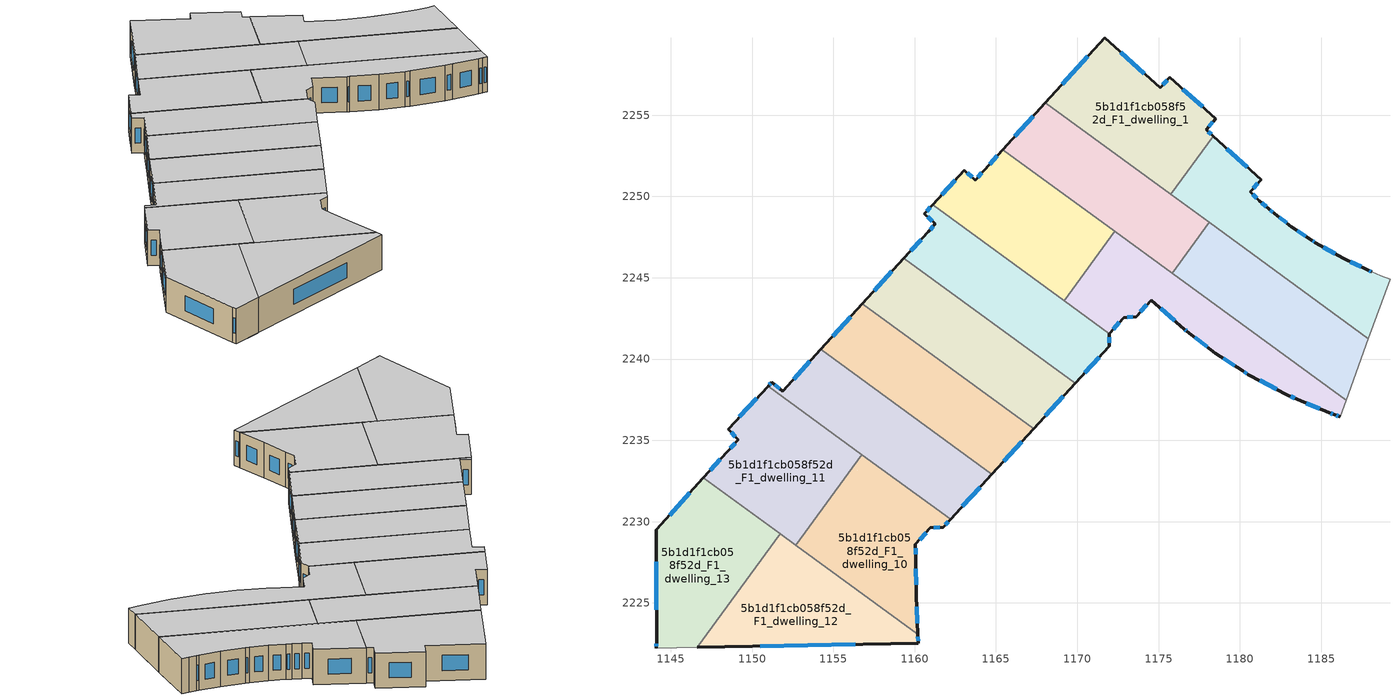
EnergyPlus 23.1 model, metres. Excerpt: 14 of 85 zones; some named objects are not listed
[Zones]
5b1d1f1cb058f52d_F1_dwelling_0
 floor to 5b1d1f1cb058f52d_F0_dwelling_0 (EU_floor_Construction): 1184.65,2247.16 1186.35,2246.2 1187.9,2245.45 1188.11,2245.36 1188.67,2245.13 1189.24,2244.92 1188,2241.51 1175.9,2250.34 1178.36,2253.71 1181.3,2251.03 1180.63,2250.27 1181.2,2249.75 1181.78,2249.23 1182.13,2248.93 1183.17,2248.14 1184.41,2247.31 z3
 floor adiabatic (EU_floor_Construction): 1188,2241.51 1187.9,2241.25 1178.08,2248.42 1178.24,2248.63 z3
 floor to 5b1d1f1cb058f52d_F0_dwelling_3 (EU_floor_Construction): 1178.24,2248.63 1178.08,2248.42 1175.74,2250.12 1175.9,2250.34 z3
 wall outside (EU_wall_Construction): 1188.11,2245.36 1187.9,2245.45 1186.35,2246.2 1184.65,2247.16 1184.41,2247.31 1183.17,2248.14 1182.13,2248.93 1181.78,2249.23 1181.2,2249.75 1180.63,2250.27 1181.3,2251.03 1178.36,2253.71 z3:6
 wall adiabatic (EU_wall_Construction): 1187.9,2241.25 1189.24,2244.92 1188.67,2245.13 1188.11,2245.36 z3:6
 wall to 5b1d1f1cb058f52d_F1_dwelling_1 (EU_wall_Construction): 1178.36,2253.71 1175.74,2250.12 z3:6
 wall to 5b1d1f1cb058f52d_F1_dwelling_2 (EU_wall_Construction): 1178.11,2248.4 1187.9,2241.25 z3:6
 wall to 5b1d1f1cb058f52d_F1_dwelling_3 (EU_wall_Construction): 1175.74,2250.12 1178.11,2248.4 z3:6
 window (EU_Window_Construction): 1181.04,2249.9 1180.79,2250.12 / 1181.61,2249.38 1181.36,2249.6 / 1182.03,2249.02 1181.88,2249.15 / 1182.87,2248.37 1182.43,2248.71 / 1184.06,2247.55 1183.52,2247.9 / 1184.58,2247.21 1184.48,2247.27 / 1185.86,2246.48 1185.14,2246.89 / 1187.46,2245.66 1186.79,2245.99 / 1188.05,2245.38 1187.96,2245.42 / 1180.46,2251.8 1179.2,2252.94 / 1180.82,2250.49 1181.11,2250.82 z3.86:5.14
 ceiling to 5b1d1f1cb058f52d_F2_dwelling_0 (EU_floor_Construction): 1187.9,2241.25 1189.24,2244.92 1188.67,2245.13 1188.11,2245.36 1187.9,2245.45 1186.35,2246.2 1184.65,2247.16 1184.41,2247.31 1183.17,2248.14 1182.13,2248.93 1181.78,2249.23 1181.2,2249.75 1180.63,2250.27 1181.3,2251.03 1178.36,2253.71 1175.74,2250.12 z6
5b1d1f1cb058f52d_F1_dwelling_1
 floor to 5b1d1f1cb058f52d_F0_dwelling_1 (EU_floor_Construction): 1175.7,2257.33 1178.52,2254.78 1177.93,2254.1 1178.23,2253.83 1175.76,2250.44 1168.22,2255.95 1171.69,2259.76 1175.09,2256.67 z3
 floor to 5b1d1f1cb058f52d_F0_dwelling_0 (EU_floor_Construction): 1178.36,2253.71 1175.9,2250.34 1175.76,2250.44 1178.23,2253.83 z3
 floor to 5b1d1f1cb058f52d_F0_dwelling_3 (EU_floor_Construction): 1175.9,2250.34 1175.74,2250.12 1168.04,2255.75 1168.22,2255.95 z3
 wall outside (EU_wall_Construction): 1178.36,2253.71 1177.93,2254.1 1178.52,2254.78 1175.7,2257.33 1175.09,2256.67 1171.69,2259.76 1168.04,2255.75 z3:6
 wall to 5b1d1f1cb058f52d_F1_dwelling_3 (EU_wall_Construction): 1168.04,2255.75 1175.74,2250.12 z3:6
 window (EU_Window_Construction): 1178.09,2254.3 1178.35,2254.59 / 1178.24,2253.82 1178.05,2253.99 / 1170.65,2258.61 1169.08,2256.89 / 1174.12,2257.55 1172.66,2258.88 / 1175.52,2257.14 1175.27,2256.86 / 1177.71,2255.51 1176.5,2256.61 z3.86:5.14
 ceiling to 5b1d1f1cb058f52d_F2_dwelling_1 (EU_floor_Construction): 1175.74,2250.12 1178.36,2253.71 1177.93,2254.1 1178.52,2254.78 1175.7,2257.33 1175.09,2256.67 1171.69,2259.76 1168.04,2255.75 z6
5b1d1f1cb058f52d_F1_dwelling_10
 floor to 5b1d1f1cb058f52d_F0_dwelling_11 (EU_floor_Construction): 1161.3,2229.64 1160.96,2229.62 1160.05,2228.61 1160.07,2227.75 1160.1,2225.45 1160.19,2223.07 1152.77,2228.49 1156.28,2233.3 z3
 floor to 5b1d1f1cb058f52d_F0_dwelling_12 (EU_floor_Construction): 1156.28,2233.3 1152.77,2228.49 1152.68,2228.56 1156.19,2233.36 z3
 floor to 5b1d1f1cb058f52d_F0_dwelling_10 (EU_floor_Construction): 1162.21,2230.14 1161.76,2229.66 1161.3,2229.64 1156.19,2233.36 1156.74,2234.13 z3
 wall outside (EU_wall_Construction): 1160.19,2223.07 1160.1,2225.45 1160.07,2227.75 1160.05,2228.61 1160.96,2229.62 1161.76,2229.66 1162.21,2230.14 z3:6
 wall to 5b1d1f1cb058f52d_F1_dwelling_11 (EU_wall_Construction): 1156.74,2234.13 1152.68,2228.56 z3:6
 wall to 5b1d1f1cb058f52d_F1_dwelling_12 (EU_wall_Construction): 1152.68,2228.56 1160.19,2223.07 z3:6
 wall to 5b1d1f1cb058f52d_F1_dwelling_9 (EU_wall_Construction): 1162.21,2230.14 1156.74,2234.13 z3:6
 window (EU_Window_Construction): 1160.09,2226.11 1160.08,2227.1 / 1160.17,2223.75 1160.13,2224.77 / 1161.89,2229.8 1162.08,2230 / 1161.19,2229.63 1161.53,2229.65 / 1160.31,2228.9 1160.7,2229.33 / 1160.06,2228 1160.06,2228.37 z3.86:5.14
 ceiling to 5b1d1f1cb058f52d_F2_dwelling_10 (EU_floor_Construction): 1160.19,2223.07 1160.1,2225.45 1160.07,2227.75 1160.05,2228.61 1160.96,2229.62 1161.76,2229.66 1162.21,2230.14 1156.74,2234.13 1152.68,2228.56 z6
5b1d1f1cb058f52d_F1_dwelling_11
 floor to 5b1d1f1cb058f52d_F0_dwelling_12 (EU_floor_Construction): 1156.19,2233.36 1152.68,2228.56 1147.01,2232.69 1148.47,2234.29 1149.16,2235.04 1148.52,2235.68 1150.34,2237.63 z3
 floor to 5b1d1f1cb058f52d_F0_dwelling_10 (EU_floor_Construction): 1156.74,2234.13 1156.19,2233.36 1150.34,2237.63 1150.98,2238.33 z3
 wall outside (EU_wall_Construction): 1150.98,2238.33 1148.52,2235.68 1149.16,2235.04 1148.47,2234.29 1147.01,2232.69 z3:6
 wall to 5b1d1f1cb058f52d_F1_dwelling_13 (EU_wall_Construction): 1147.01,2232.69 1151.73,2229.25 z3:6
 wall to 5b1d1f1cb058f52d_F1_dwelling_9 (EU_wall_Construction): 1156.74,2234.13 1150.98,2238.33 z3:6
 wall to 5b1d1f1cb058f52d_F1_dwelling_12 (EU_wall_Construction): 1151.73,2229.25 1152.68,2228.56 z3:6
 window (EU_Window_Construction): 1148.96,2234.82 1148.67,2234.5 / 1148.71,2235.49 1148.98,2235.22 / 1150.28,2237.57 1149.23,2236.44 / 1148.05,2233.83 1147.43,2233.15 z3.86:5.14
 ceiling to 5b1d1f1cb058f52d_F2_dwelling_11 (EU_floor_Construction): 1152.68,2228.56 1156.74,2234.13 1150.98,2238.33 1148.52,2235.68 1149.16,2235.04 1148.47,2234.29 1147.01,2232.69 z6
5b1d1f1cb058f52d_F1_dwelling_12
 floor to 5b1d1f1cb058f52d_F0_dwelling_13 (EU_floor_Construction): 1160.21,2222.57 1160.22,2222.53 1146.63,2222.26 1151.5,2228.93 z3
 floor adiabatic (EU_floor_Construction): 1160.19,2223.07 1160.22,2222.53 1160.21,2222.57 1151.5,2228.93 1151.73,2229.25 z3
 wall outside (EU_wall_Construction): 1146.63,2222.26 1160.22,2222.53 1160.19,2223.07 z3:6
 wall to 5b1d1f1cb058f52d_F1_dwelling_13 (EU_wall_Construction): 1151.73,2229.25 1146.63,2222.26 z3:6
 window (EU_Window_Construction): 1150.51,2222.34 1156.34,2222.45 / 1160.21,2222.68 1160.2,2222.92 z3.86:5.14
 ceiling to 5b1d1f1cb058f52d_F2_dwelling_12 (EU_floor_Construction): 1160.22,2222.53 1160.19,2223.07 1151.73,2229.25 1146.63,2222.26 z6
5b1d1f1cb058f52d_F1_dwelling_13
 floor to 5b1d1f1cb058f52d_F0_dwelling_14 (EU_floor_Construction): 1151.41,2229 1146.49,2222.26 1144.12,2222.21 1144.12,2222.61 1144.09,2229.49 1146.74,2232.4 z3
 floor to 5b1d1f1cb058f52d_F0_dwelling_13 (EU_floor_Construction): 1151.5,2228.93 1146.63,2222.26 1146.49,2222.26 1151.41,2229 z3
 floor to 5b1d1f1cb058f52d_F0_dwelling_12 (EU_floor_Construction): 1151.73,2229.25 1151.5,2228.93 1146.74,2232.4 1147.01,2232.69 z3
 wall outside (EU_wall_Construction): 1147.01,2232.69 1144.09,2229.49 1144.12,2222.61 1144.12,2222.21 z3:6
 wall adiabatic (EU_wall_Construction): 1144.12,2222.21 1146.63,2222.26 z3:6
 window (EU_Window_Construction): 1146.18,2231.78 1144.93,2230.4 / 1144.12,2222.5 1144.12,2222.33 / 1144.1,2227.52 1144.11,2224.58 z3.86:5.14
 ceiling to 5b1d1f1cb058f52d_F2_dwelling_13 (EU_floor_Construction): 1146.63,2222.26 1151.73,2229.25 1147.01,2232.69 1144.09,2229.49 1144.12,2222.61 1144.12,2222.21 z6
5b1d1f1cb058f52d_F1_dwelling_2
 floor to 5b1d1f1cb058f52d_F0_dwelling_2 (EU_floor_Construction): 1187.9,2241.25 1186.71,2237.96 1176.13,2245.68 1178.11,2248.4 z3
 floor adiabatic (EU_floor_Construction): 1186.71,2237.96 1186.53,2237.47 1175.83,2245.28 1176.13,2245.68 z3
 wall to 5b1d1f1cb058f52d_F1_dwelling_3 (EU_wall_Construction): 1178.11,2248.4 1175.83,2245.28 z3:6
 wall adiabatic (EU_wall_Construction): 1186.53,2237.47 1187.9,2241.25 z3:6
 wall to 5b1d1f1cb058f52d_F1_dwelling_4 (EU_wall_Construction): 1175.83,2245.28 1186.53,2237.47 z3:6
 ceiling to 5b1d1f1cb058f52d_F2_dwelling_2 (EU_floor_Construction): 1186.53,2237.47 1187.9,2241.25 1178.11,2248.4 1175.83,2245.28 z6
5b1d1f1cb058f52d_F1_dwelling_3
 floor to 5b1d1f1cb058f52d_F0_dwelling_5 (EU_floor_Construction): 1173.9,2247.31 1173.6,2246.9 1165.42,2252.87 1165.76,2253.25 z3
 floor adiabatic (EU_floor_Construction): 1178.11,2248.4 1175.83,2245.28 1173.6,2246.9 1173.9,2247.31 1165.76,2253.25 1165.42,2252.87 1168.04,2255.75 z3
 wall outside (EU_wall_Construction): 1168.04,2255.75 1165.42,2252.87 z3:6
 wall to 5b1d1f1cb058f52d_F1_dwelling_5 (EU_wall_Construction): 1165.42,2252.87 1172.3,2247.85 z3:6
 wall to 5b1d1f1cb058f52d_F1_dwelling_4 (EU_wall_Construction): 1172.3,2247.85 1175.83,2245.27 z3:6
 window (EU_Window_Construction): 1167.29,2254.93 1166.17,2253.7 z3.86:5.14
 ceiling to 5b1d1f1cb058f52d_F2_dwelling_3 (EU_floor_Construction): 1175.83,2245.28 1178.11,2248.4 1168.04,2255.75 1165.42,2252.87 z6
5b1d1f1cb058f52d_F1_dwelling_4
 floor to 5b1d1f1cb058f52d_F0_dwelling_4 (EU_floor_Construction): 1186.53,2237.47 1186.16,2236.46 1185.82,2236.58 1185.48,2236.71 1183.53,2237.52 1182.96,2237.78 1180.53,2239.04 1180.16,2239.27 1178.5,2240.37 1176.74,2241.71 1176.59,2241.83 1174.54,2243.63 1173.63,2242.61 1173.07,2242.57 1171.35,2243.82 1173.6,2246.9 z3
 floor to 5b1d1f1cb058f52d_F0_dwelling_5 (EU_floor_Construction): 1173.6,2246.9 1171.35,2243.82 1170.05,2244.77 1172.3,2247.85 z3
 floor to 5b1d1f1cb058f52d_F0_dwelling_6 (EU_floor_Construction): 1173.07,2242.57 1172.85,2242.55 1171.97,2241.56 1169.19,2243.59 1170.05,2244.77 z3
 wall outside (EU_wall_Construction): 1171.97,2241.56 1172.85,2242.55 1173.63,2242.61 1174.54,2243.63 1176.59,2241.83 1176.74,2241.71 1178.5,2240.37 1180.16,2239.27 1180.53,2239.04 1182.96,2237.78 1183.53,2237.52 1185.48,2236.71 1185.82,2236.58 1186.16,2236.46 z3:6
 wall to 5b1d1f1cb058f52d_F1_dwelling_5 (EU_wall_Construction): 1172.3,2247.85 1169.19,2243.59 z3:6
 wall adiabatic (EU_wall_Construction): 1186.16,2236.46 1186.53,2237.47 z3:6
 wall to 5b1d1f1cb058f52d_F1_dwelling_6 (EU_wall_Construction): 1169.19,2243.59 1171.97,2241.56 z3:6
 window (EU_Window_Construction): 1176.63,2241.8 1176.69,2241.74 / 1175.12,2243.11 1176,2242.35 / 1173.89,2242.9 1174.28,2243.34 / 1173.07,2242.57 1173.4,2242.59 / 1172.22,2241.85 1172.6,2242.27 / 1185.92,2236.55 1186.07,2236.49 / 1185.58,2236.67 1185.73,2236.62 / 1184.09,2237.29 1184.93,2236.94 / 1183.12,2237.71 1183.37,2237.59 / 1181.22,2238.68 1182.27,2238.14 / 1180.27,2239.2 1180.42,2239.11 / 1178.98,2240.05 1179.69,2239.58 / 1177.24,2241.32 1178,2240.75 z3.86:5.14
 ceiling to 5b1d1f1cb058f52d_F2_dwelling_4 (EU_floor_Construction): 1186.16,2236.46 1186.53,2237.47 1172.3,2247.85 1169.19,2243.59 1171.97,2241.56 1172.85,2242.55 1173.63,2242.61 1174.54,2243.63 1176.59,2241.83 1176.74,2241.71 1178.5,2240.37 1180.16,2239.27 1180.53,2239.04 1182.96,2237.78 1183.53,2237.52 1185.48,2236.71 1185.82,2236.58 z6
5b1d1f1cb058f52d_F1_dwelling_5
 floor to 5b1d1f1cb058f52d_F0_dwelling_5 (EU_floor_Construction): 1172.3,2247.85 1170.05,2244.77 1162.1,2250.57 1163.05,2251.62 1163.72,2251.01 1164.28,2251.62 1165.42,2252.87 z3
 floor to 5b1d1f1cb058f52d_F0_dwelling_6 (EU_floor_Construction): 1170.05,2244.77 1169.19,2243.59 1161.11,2249.49 1162.1,2250.57 z3
 wall outside (EU_wall_Construction): 1165.42,2252.87 1164.28,2251.62 1163.72,2251.01 1163.05,2251.62 1161.11,2249.49 z3:6
 wall to 5b1d1f1cb058f52d_F1_dwelling_6 (EU_wall_Construction): 1161.11,2249.49 1169.19,2243.59 z3:6
 window (EU_Window_Construction): 1163.53,2251.18 1163.24,2251.44 / 1164.12,2251.45 1163.88,2251.18 / 1165.09,2252.52 1164.6,2251.98 / 1162.5,2251.01 1161.67,2250.09 z3.86:5.14
 ceiling to 5b1d1f1cb058f52d_F2_dwelling_5 (EU_floor_Construction): 1169.19,2243.59 1172.3,2247.85 1165.42,2252.87 1164.28,2251.62 1163.72,2251.01 1163.05,2251.62 1161.11,2249.49 z6
5b1d1f1cb058f52d_F1_dwelling_6
 floor to 5b1d1f1cb058f52d_F0_dwelling_6 (EU_floor_Construction): 1171.97,2241.56 1171.96,2241.55 1171.96,2240.77 1171.06,2239.8 1160.53,2247.49 1160.83,2247.82 1161.28,2248.31 1160.6,2248.93 1161.11,2249.49 z3
 floor to 5b1d1f1cb058f52d_F0_dwelling_7 (EU_floor_Construction): 1171.06,2239.8 1169.87,2238.5 1159.34,2246.18 1160.53,2247.49 z3
 wall outside (EU_wall_Construction): 1161.11,2249.49 1160.6,2248.93 1161.28,2248.31 1160.83,2247.82 1159.34,2246.18 / 1169.87,2238.5 1171.96,2240.77 1171.96,2241.55 1171.97,2241.56 z3:6
 wall to 5b1d1f1cb058f52d_F1_dwelling_7 (EU_wall_Construction): 1159.34,2246.18 1169.87,2238.5 z3:6
 window (EU_Window_Construction): 1160.4,2247.35 1159.76,2246.65 / 1161.15,2248.17 1160.96,2247.96 / 1160.79,2248.75 1161.08,2248.49 / 1160.96,2249.33 1160.75,2249.09 / 1171.96,2241 1171.96,2241.33 / 1170.47,2239.15 1171.36,2240.12 z3.86:5.14
 ceiling to 5b1d1f1cb058f52d_F2_dwelling_6 (EU_floor_Construction): 1169.87,2238.5 1171.96,2240.77 1171.96,2241.55 1171.97,2241.56 1161.11,2249.49 1160.6,2248.93 1161.28,2248.31 1160.83,2247.82 1159.34,2246.18 z6
5b1d1f1cb058f52d_F1_dwelling_7
 floor to 5b1d1f1cb058f52d_F0_dwelling_7 (EU_floor_Construction): 1169.87,2238.5 1168.68,2237.2 1158.15,2244.88 1159.34,2246.18 z3
 floor to 5b1d1f1cb058f52d_F0_dwelling_8 (EU_floor_Construction): 1168.68,2237.2 1167.31,2235.71 1156.78,2243.39 1158.15,2244.88 z3
 wall outside (EU_wall_Construction): 1167.31,2235.71 1169.87,2238.5 / 1159.34,2246.18 1156.78,2243.39 z3:6
 wall to 5b1d1f1cb058f52d_F1_dwelling_8 (EU_wall_Construction): 1156.78,2243.39 1167.31,2235.71 z3:6
 window (EU_Window_Construction): 1168.04,2236.5 1169.14,2237.7 / 1158.61,2245.38 1157.51,2244.19 z3.86:5.14
 ceiling to 5b1d1f1cb058f52d_F2_dwelling_7 (EU_floor_Construction): 1167.31,2235.71 1169.87,2238.5 1159.34,2246.18 1156.78,2243.39 z6
5b1d1f1cb058f52d_F1_dwelling_8
 floor to 5b1d1f1cb058f52d_F0_dwelling_9 (EU_floor_Construction): 1166.29,2234.59 1164.75,2232.92 1154.23,2240.59 1155.76,2242.27 z3
 floor to 5b1d1f1cb058f52d_F0_dwelling_8 (EU_floor_Construction): 1167.31,2235.71 1166.29,2234.59 1155.76,2242.27 1156.78,2243.39 z3
 wall outside (EU_wall_Construction): 1164.75,2232.92 1167.31,2235.71 / 1156.78,2243.39 1154.23,2240.59 z3:6
 wall to 5b1d1f1cb058f52d_F1_dwelling_9 (EU_wall_Construction): 1154.23,2240.59 1164.75,2232.92 z3:6
 window (EU_Window_Construction): 1165.48,2233.72 1166.58,2234.91 / 1156.05,2242.59 1154.96,2241.39 z3.86:5.14
 ceiling to 5b1d1f1cb058f52d_F2_dwelling_8 (EU_floor_Construction): 1164.75,2232.92 1167.31,2235.71 1156.78,2243.39 1154.23,2240.59 z6
5b1d1f1cb058f52d_F1_dwelling_9
 floor to 5b1d1f1cb058f52d_F0_dwelling_10 (EU_floor_Construction): 1163.9,2231.99 1162.21,2230.14 1150.98,2238.33 1151.22,2238.58 1151.88,2238.02 1153.38,2239.66 z3
 floor to 5b1d1f1cb058f52d_F0_dwelling_9 (EU_floor_Construction): 1164.75,2232.92 1163.9,2231.99 1153.38,2239.66 1154.23,2240.59 z3
 wall outside (EU_wall_Construction): 1154.23,2240.59 1151.88,2238.02 1151.22,2238.58 1150.98,2238.33 / 1162.21,2230.14 1164.75,2232.92 z3:6
 window (EU_Window_Construction): 1151.69,2238.18 1151.41,2238.42 / 1153.56,2239.86 1152.55,2238.76 / 1162.93,2230.94 1164.03,2232.12 / 1151.15,2238.51 1151.05,2238.4 z3.86:5.14
 ceiling to 5b1d1f1cb058f52d_F2_dwelling_9 (EU_floor_Construction): 1162.21,2230.14 1164.75,2232.92 1154.23,2240.59 1151.88,2238.02 1151.22,2238.58 1150.98,2238.33 z6
[Building]
EU S2 Campaign: North Axis=0; Terrain=City; Solar Distribution=FullExterior
[Site:Location]
Helsinki-Vantaa.AP: Latitude=60.317; Longitude=24.963; Time Zone=2; Elevation=54.6
[SizingPeriod:WeatherFileDays]
AnnualSizingPeriod: Begin Month=1; Begin Day of Month=1; End Month=12; End Day of Month=31; Day of Week for Start Day=Monday; Use Weather File Daylight Saving Period=No; Use Weather File Rain and Snow Indicators=No
[MATERIAL]
EU_InternalMass_Material: Roughness=MediumRough; Thickness=0.1; Conductivity=1; Density=1800; Specific Heat=900; Thermal Absorptance=0.9; Solar Absorptance=0.7; Visible Absorptance=0.7
[MATERIAL:NOMASS] Roughness=MediumRough; Thermal Absorptance=0.9; Solar Absorptance=0.7; Visible Absorptance=0.7
Name | Thermal Resistance
EU_wall_NoMass | 1.10183
EU_floor_NoMass | 1.70606
[WINDOWMATERIAL:SIMPLEGLAZINGSYSTEM]
EU_Window_SimpleGlazing: UFactor=3.11035; Solar Heat Gain Coefficient=0.8; Visible Transmittance=0.8
[CONSTRUCTION]
EU_wall_Construction: EU_wall_NoMass
EU_floor_Construction: EU_floor_NoMass
EU_Window_Construction: EU_Window_SimpleGlazing
EU_InternalMass_Construction: EU_InternalMass_Material
[ZONE] Type=1; Multiplier=1; Ceiling Height=autocalculate; Floor Area=autocalculate; Part of Total Floor Area=Yes
Name | Volume
5b1d1f1cb058f52d_F1_dwelling_0 | 147.059
5b1d1f1cb058f52d_F1_dwelling_1 | 147.065
5b1d1f1cb058f52d_F1_dwelling_10 | 147.078
5b1d1f1cb058f52d_F1_dwelling_11 | 147.073
5b1d1f1cb058f52d_F1_dwelling_12 | 147.072
5b1d1f1cb058f52d_F1_dwelling_13 | 147.083
5b1d1f1cb058f52d_F1_dwelling_2 | 147.045
5b1d1f1cb058f52d_F1_dwelling_3 | 147.056
5b1d1f1cb058f52d_F1_dwelling_4 | 147.081
5b1d1f1cb058f52d_F1_dwelling_5 | 147.062
5b1d1f1cb058f52d_F1_dwelling_6 | 147.058
5b1d1f1cb058f52d_F1_dwelling_7 | 147.063
5b1d1f1cb058f52d_F1_dwelling_8 | 147.075
5b1d1f1cb058f52d_F1_dwelling_9 | 147.066
[INTERNALMASS] Construction=EU_InternalMass_Construction
Name | Zone or ZoneList | Surface Area
5b1d1f1cb058f52d_F1_dwelling_0_EU_InternalMass | 5b1d1f1cb058f52d_F1_dwelling_0 | 49.0186
5b1d1f1cb058f52d_F1_dwelling_1_EU_InternalMass | 5b1d1f1cb058f52d_F1_dwelling_1 | 49.0199
5b1d1f1cb058f52d_F1_dwelling_2_EU_InternalMass | 5b1d1f1cb058f52d_F1_dwelling_2 | 49.0161
5b1d1f1cb058f52d_F1_dwelling_3_EU_InternalMass | 5b1d1f1cb058f52d_F1_dwelling_3 | 49.0227
5b1d1f1cb058f52d_F1_dwelling_4_EU_InternalMass | 5b1d1f1cb058f52d_F1_dwelling_4 | 49.0276
5b1d1f1cb058f52d_F1_dwelling_5_EU_InternalMass | 5b1d1f1cb058f52d_F1_dwelling_5 | 49.0211
5b1d1f1cb058f52d_F1_dwelling_6_EU_InternalMass | 5b1d1f1cb058f52d_F1_dwelling_6 | 49.0195
5b1d1f1cb058f52d_F1_dwelling_7_EU_InternalMass | 5b1d1f1cb058f52d_F1_dwelling_7 | 49.021
5b1d1f1cb058f52d_F1_dwelling_8_EU_InternalMass | 5b1d1f1cb058f52d_F1_dwelling_8 | 49.0251
5b1d1f1cb058f52d_F1_dwelling_9_EU_InternalMass | 5b1d1f1cb058f52d_F1_dwelling_9 | 49.0221
5b1d1f1cb058f52d_F1_dwelling_10_EU_InternalMass | 5b1d1f1cb058f52d_F1_dwelling_10 | 49.0254
5b1d1f1cb058f52d_F1_dwelling_11_EU_InternalMass | 5b1d1f1cb058f52d_F1_dwelling_11 | 49.0242
5b1d1f1cb058f52d_F1_dwelling_12_EU_InternalMass | 5b1d1f1cb058f52d_F1_dwelling_12 | 49.0216
5b1d1f1cb058f52d_F1_dwelling_13_EU_InternalMass | 5b1d1f1cb058f52d_F1_dwelling_13 | 49.028
[OTHEREQUIPMENT] Fuel Type=Electricity; Design Level Calculation Method=Watts/Area; Power per Zone Floor Area=1; Fraction Latent=0; Fraction Radiant=0; Fraction Lost=0; Carbon Dioxide Generation Rate=0; EndUse Subcategory=EU_Step8_InternalGains
Name | Zone or ZoneList or Space or SpaceList | Schedule
EU_Step8_InternalGain_5b1d1f1cb058f52d_F1_dwelling_0_f000 | 5b1d1f1cb058f52d_F1_dwelling_0 | EU_Step8_GainSchedule_5b1d1f1cb058f52d_F1_dwelling_0_f000
EU_Step8_InternalGain_5b1d1f1cb058f52d_F1_dwelling_1_f000 | 5b1d1f1cb058f52d_F1_dwelling_1 | EU_Step8_GainSchedule_5b1d1f1cb058f52d_F1_dwelling_1_f000
EU_Step8_InternalGain_5b1d1f1cb058f52d_F1_dwelling_2_f000 | 5b1d1f1cb058f52d_F1_dwelling_2 | EU_Step8_GainSchedule_5b1d1f1cb058f52d_F1_dwelling_2_f000
EU_Step8_InternalGain_5b1d1f1cb058f52d_F1_dwelling_3_f000 | 5b1d1f1cb058f52d_F1_dwelling_3 | EU_Step8_GainSchedule_5b1d1f1cb058f52d_F1_dwelling_3_f000
EU_Step8_InternalGain_5b1d1f1cb058f52d_F1_dwelling_4_f000 | 5b1d1f1cb058f52d_F1_dwelling_4 | EU_Step8_GainSchedule_5b1d1f1cb058f52d_F1_dwelling_4_f000
EU_Step8_InternalGain_5b1d1f1cb058f52d_F1_dwelling_5_f000 | 5b1d1f1cb058f52d_F1_dwelling_5 | EU_Step8_GainSchedule_5b1d1f1cb058f52d_F1_dwelling_5_f000
EU_Step8_InternalGain_5b1d1f1cb058f52d_F1_dwelling_6_f000 | 5b1d1f1cb058f52d_F1_dwelling_6 | EU_Step8_GainSchedule_5b1d1f1cb058f52d_F1_dwelling_6_f000
EU_Step8_InternalGain_5b1d1f1cb058f52d_F1_dwelling_7_f000 | 5b1d1f1cb058f52d_F1_dwelling_7 | EU_Step8_GainSchedule_5b1d1f1cb058f52d_F1_dwelling_7_f000
EU_Step8_InternalGain_5b1d1f1cb058f52d_F1_dwelling_8_f000 | 5b1d1f1cb058f52d_F1_dwelling_8 | EU_Step8_GainSchedule_5b1d1f1cb058f52d_F1_dwelling_8_f000
EU_Step8_InternalGain_5b1d1f1cb058f52d_F1_dwelling_9_f000 | 5b1d1f1cb058f52d_F1_dwelling_9 | EU_Step8_GainSchedule_5b1d1f1cb058f52d_F1_dwelling_9_f000
EU_Step8_InternalGain_5b1d1f1cb058f52d_F1_dwelling_10_f000 | 5b1d1f1cb058f52d_F1_dwelling_10 | EU_Step8_GainSchedule_5b1d1f1cb058f52d_F1_dwelling_10_f000
EU_Step8_InternalGain_5b1d1f1cb058f52d_F1_dwelling_11_f000 | 5b1d1f1cb058f52d_F1_dwelling_11 | EU_Step8_GainSchedule_5b1d1f1cb058f52d_F1_dwelling_11_f000
EU_Step8_InternalGain_5b1d1f1cb058f52d_F1_dwelling_12_f000 | 5b1d1f1cb058f52d_F1_dwelling_12 | EU_Step8_GainSchedule_5b1d1f1cb058f52d_F1_dwelling_12_f000
EU_Step8_InternalGain_5b1d1f1cb058f52d_F1_dwelling_13_f000 | 5b1d1f1cb058f52d_F1_dwelling_13 | EU_Step8_GainSchedule_5b1d1f1cb058f52d_F1_dwelling_13_f000
[ZONEVENTILATION:DESIGNFLOWRATE] Schedule=EU_AlwaysOn; Design Flow Rate Calculation Method=AirChanges/Hour; Air Changes per Hour=0.756316; Ventilation Type=Natural; Fan Pressure Rise=0; Fan Total Efficiency=1; Constant Term Coefficient=1; Temperature Term Coefficient=0; Velocity Term Coefficient=0; Velocity Squared Term Coefficient=0; Minimum Indoor Temperature=-100; Maximum Indoor Temperature=100; Delta Temperature=-100; Minimum Outdoor Temperature=-100; Maximum Outdoor Temperature=100; Maximum Wind Speed=40
Name | Zone or ZoneList or Space or SpaceList
EU_ConstantAir_5b1d1f1cb058f52d_F1_dwelling_0 | 5b1d1f1cb058f52d_F1_dwelling_0
EU_ConstantAir_5b1d1f1cb058f52d_F1_dwelling_1 | 5b1d1f1cb058f52d_F1_dwelling_1
EU_ConstantAir_5b1d1f1cb058f52d_F1_dwelling_2 | 5b1d1f1cb058f52d_F1_dwelling_2
EU_ConstantAir_5b1d1f1cb058f52d_F1_dwelling_3 | 5b1d1f1cb058f52d_F1_dwelling_3
EU_ConstantAir_5b1d1f1cb058f52d_F1_dwelling_4 | 5b1d1f1cb058f52d_F1_dwelling_4
EU_ConstantAir_5b1d1f1cb058f52d_F1_dwelling_5 | 5b1d1f1cb058f52d_F1_dwelling_5
EU_ConstantAir_5b1d1f1cb058f52d_F1_dwelling_6 | 5b1d1f1cb058f52d_F1_dwelling_6
EU_ConstantAir_5b1d1f1cb058f52d_F1_dwelling_7 | 5b1d1f1cb058f52d_F1_dwelling_7
EU_ConstantAir_5b1d1f1cb058f52d_F1_dwelling_8 | 5b1d1f1cb058f52d_F1_dwelling_8
EU_ConstantAir_5b1d1f1cb058f52d_F1_dwelling_9 | 5b1d1f1cb058f52d_F1_dwelling_9
EU_ConstantAir_5b1d1f1cb058f52d_F1_dwelling_10 | 5b1d1f1cb058f52d_F1_dwelling_10
EU_ConstantAir_5b1d1f1cb058f52d_F1_dwelling_11 | 5b1d1f1cb058f52d_F1_dwelling_11
EU_ConstantAir_5b1d1f1cb058f52d_F1_dwelling_12 | 5b1d1f1cb058f52d_F1_dwelling_12
EU_ConstantAir_5b1d1f1cb058f52d_F1_dwelling_13 | 5b1d1f1cb058f52d_F1_dwelling_13
[HVACTEMPLATE:ZONE:IDEALLOADSAIRSYSTEM] System Availability Schedule=EU_AlwaysOn; Maximum Heating Supply Air Temperature=50; Minimum Cooling Supply Air Temperature=13; Maximum Heating Supply Air Humidity Ratio=0.0156; Minimum Cooling Supply Air Humidity Ratio=0.0077; Heating Limit=NoLimit; Cooling Limit=NoLimit; Heating Availability Schedule=EU_AlwaysOn; Cooling Availability Schedule=EU_CoolingOff; Dehumidification Control Type=ConstantSensibleHeatRatio; Cooling Sensible Heat Ratio=0.7; Dehumidification Setpoint=60; Humidification Control Type=None; Humidification Setpoint=30; Outdoor Air Method=None; Outdoor Air Flow Rate per Person=0.00944; Outdoor Air Flow Rate per Zone Floor Area=0; Outdoor Air Flow Rate per Zone=0; Demand Controlled Ventilation Type=None; Outdoor Air Economizer Type=NoEconomizer; Heat Recovery Type=None; Sensible Heat Recovery Effectiveness=0.7; Latent Heat Recovery Effectiveness=0.65
Name | Template Thermostat
5b1d1f1cb058f52d_F1_dwelling_0 | EU_HeatOnly_5b1d1f1cb058f52d_F1_dwelling_0
5b1d1f1cb058f52d_F1_dwelling_1 | EU_HeatOnly_5b1d1f1cb058f52d_F1_dwelling_1
5b1d1f1cb058f52d_F1_dwelling_2 | EU_HeatOnly_5b1d1f1cb058f52d_F1_dwelling_2
5b1d1f1cb058f52d_F1_dwelling_3 | EU_HeatOnly_5b1d1f1cb058f52d_F1_dwelling_3
5b1d1f1cb058f52d_F1_dwelling_4 | EU_HeatOnly_5b1d1f1cb058f52d_F1_dwelling_4
5b1d1f1cb058f52d_F1_dwelling_5 | EU_HeatOnly_5b1d1f1cb058f52d_F1_dwelling_5
5b1d1f1cb058f52d_F1_dwelling_6 | EU_HeatOnly_5b1d1f1cb058f52d_F1_dwelling_6
5b1d1f1cb058f52d_F1_dwelling_7 | EU_HeatOnly_5b1d1f1cb058f52d_F1_dwelling_7
5b1d1f1cb058f52d_F1_dwelling_8 | EU_HeatOnly_5b1d1f1cb058f52d_F1_dwelling_8
5b1d1f1cb058f52d_F1_dwelling_9 | EU_HeatOnly_5b1d1f1cb058f52d_F1_dwelling_9
5b1d1f1cb058f52d_F1_dwelling_10 | EU_HeatOnly_5b1d1f1cb058f52d_F1_dwelling_10
5b1d1f1cb058f52d_F1_dwelling_11 | EU_HeatOnly_5b1d1f1cb058f52d_F1_dwelling_11
5b1d1f1cb058f52d_F1_dwelling_12 | EU_HeatOnly_5b1d1f1cb058f52d_F1_dwelling_12
5b1d1f1cb058f52d_F1_dwelling_13 | EU_HeatOnly_5b1d1f1cb058f52d_F1_dwelling_13
[SIZING:ZONE] Zone Cooling Design Supply Air Temperature Input Method=SupplyAirTemperature; Zone Cooling Design Supply Air Temperature=13; Zone Heating Design Supply Air Temperature Input Method=SupplyAirTemperature; Zone Heating Design Supply Air Temperature=50; Zone Cooling Design Supply Air Humidity Ratio=0.008; Zone Heating Design Supply Air Humidity Ratio=0.008; Cooling Design Air Flow Method=DesignDay; Cooling Design Air Flow Rate=0; Cooling Minimum Air Flow per Zone Floor Area=0.000762; Cooling Minimum Air Flow=0; Cooling Minimum Air Flow Fraction=0.2; Heating Design Air Flow Method=DesignDay; Heating Design Air Flow Rate=0; Heating Maximum Air Flow per Zone Floor Area=0.002032; Heating Maximum Air Flow=0.141576; Heating Maximum Air Flow Fraction=0.3; Account for Dedicated Outdoor Air System=No; Dedicated Outdoor Air System Control Strategy=NeutralSupplyAir; Dedicated Outdoor Air Low Setpoint Temperature for Design=autosize; Dedicated Outdoor Air High Setpoint Temperature for Design=autosize; Zone Load Sizing Method=Sensible Load Only No Latent Load; Zone Latent Cooling Design Supply Air Humidity Ratio Input Method=HumidityRatioDifference; Zone Cooling Design Supply Air Humidity Ratio Difference=0.005; Zone Latent Heating Design Supply Air Humidity Ratio Input Method=HumidityRatioDifference; Zone Humidification Design Supply Air Humidity Ratio Difference=0.005
5b1d1f1cb058f52d_F1_dwelling_0; 5b1d1f1cb058f52d_F1_dwelling_1; 5b1d1f1cb058f52d_F1_dwelling_2; 5b1d1f1cb058f52d_F1_dwelling_3; 5b1d1f1cb058f52d_F1_dwelling_4; 5b1d1f1cb058f52d_F1_dwelling_5; 5b1d1f1cb058f52d_F1_dwelling_6; 5b1d1f1cb058f52d_F1_dwelling_7; 5b1d1f1cb058f52d_F1_dwelling_8; 5b1d1f1cb058f52d_F1_dwelling_9; 5b1d1f1cb058f52d_F1_dwelling_10; 5b1d1f1cb058f52d_F1_dwelling_11; 5b1d1f1cb058f52d_F1_dwelling_12; 5b1d1f1cb058f52d_F1_dwelling_13
[SCHEDULE:CONSTANT]
Name | Hourly Value
EU_AlwaysOn | 1
EU_CoolingOff | 0
[SCHEDULE:FILE] Column Number=1; Rows to Skip at Top=0; Number of Hours of Data=8760; Column Separator=Comma; Interpolate to Timestep=No; Minutes per Item=60; Adjust Schedule for Daylight Savings=Yes
Name | File
EU_Step8_GainSchedule_5b1d1f1cb058f52d_F1_dwelling_0_f000 | ../../schedules/5b1d1f1cb058f52d/5b1d1f1cb058f52d_F1_dwelling_0_f000_gain.csv
EU_Step8_GainSchedule_5b1d1f1cb058f52d_F1_dwelling_1_f000 | ../../schedules/5b1d1f1cb058f52d/5b1d1f1cb058f52d_F1_dwelling_1_f000_gain.csv
EU_Step8_GainSchedule_5b1d1f1cb058f52d_F1_dwelling_2_f000 | ../../schedules/5b1d1f1cb058f52d/5b1d1f1cb058f52d_F1_dwelling_2_f000_gain.csv
EU_Step8_GainSchedule_5b1d1f1cb058f52d_F1_dwelling_3_f000 | ../../schedules/5b1d1f1cb058f52d/5b1d1f1cb058f52d_F1_dwelling_3_f000_gain.csv
EU_Step8_GainSchedule_5b1d1f1cb058f52d_F1_dwelling_4_f000 | ../../schedules/5b1d1f1cb058f52d/5b1d1f1cb058f52d_F1_dwelling_4_f000_gain.csv
EU_Step8_GainSchedule_5b1d1f1cb058f52d_F1_dwelling_5_f000 | ../../schedules/5b1d1f1cb058f52d/5b1d1f1cb058f52d_F1_dwelling_5_f000_gain.csv
EU_Step8_GainSchedule_5b1d1f1cb058f52d_F1_dwelling_6_f000 | ../../schedules/5b1d1f1cb058f52d/5b1d1f1cb058f52d_F1_dwelling_6_f000_gain.csv
EU_Step8_GainSchedule_5b1d1f1cb058f52d_F1_dwelling_7_f000 | ../../schedules/5b1d1f1cb058f52d/5b1d1f1cb058f52d_F1_dwelling_7_f000_gain.csv
EU_Step8_GainSchedule_5b1d1f1cb058f52d_F1_dwelling_8_f000 | ../../schedules/5b1d1f1cb058f52d/5b1d1f1cb058f52d_F1_dwelling_8_f000_gain.csv
EU_Step8_GainSchedule_5b1d1f1cb058f52d_F1_dwelling_9_f000 | ../../schedules/5b1d1f1cb058f52d/5b1d1f1cb058f52d_F1_dwelling_9_f000_gain.csv
EU_Step8_GainSchedule_5b1d1f1cb058f52d_F1_dwelling_10_f000 | ../../schedules/5b1d1f1cb058f52d/5b1d1f1cb058f52d_F1_dwelling_10_f000_gain.csv
EU_Step8_GainSchedule_5b1d1f1cb058f52d_F1_dwelling_11_f000 | ../../schedules/5b1d1f1cb058f52d/5b1d1f1cb058f52d_F1_dwelling_11_f000_gain.csv
EU_Step8_GainSchedule_5b1d1f1cb058f52d_F1_dwelling_12_f000 | ../../schedules/5b1d1f1cb058f52d/5b1d1f1cb058f52d_F1_dwelling_12_f000_gain.csv
EU_Step8_GainSchedule_5b1d1f1cb058f52d_F1_dwelling_13_f000 | ../../schedules/5b1d1f1cb058f52d/5b1d1f1cb058f52d_F1_dwelling_13_f000_gain.csv
